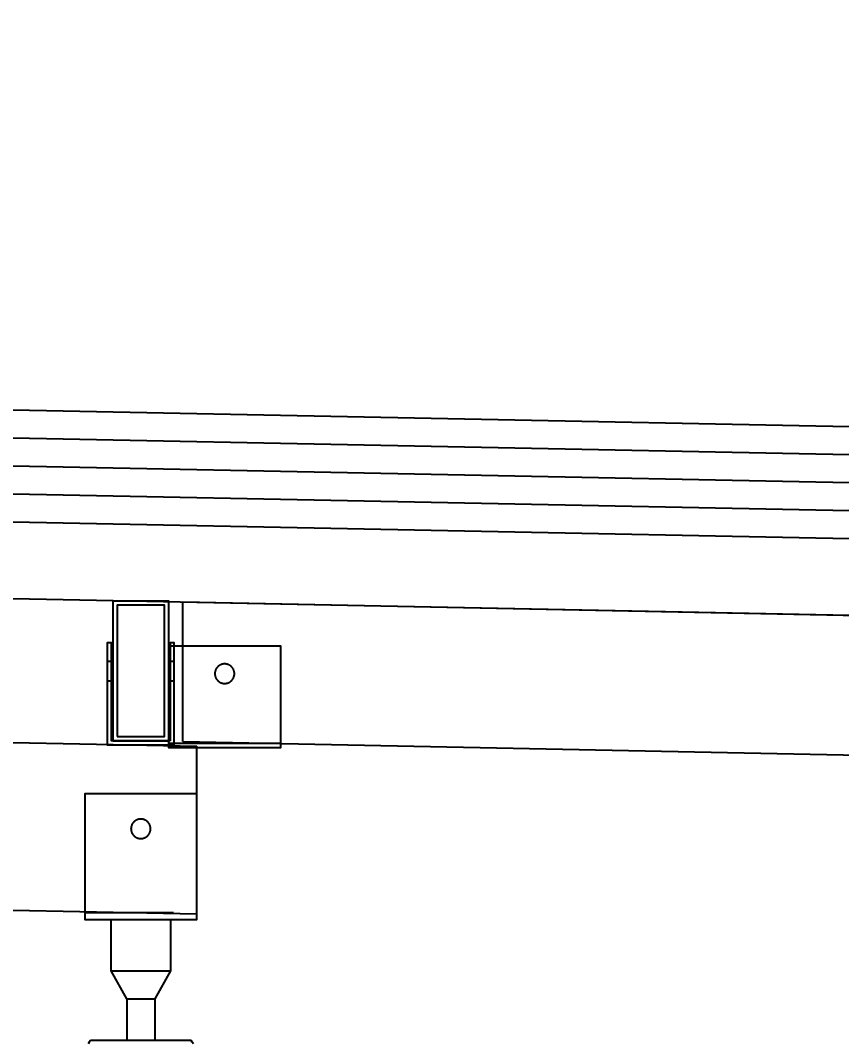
# Model space of a CAD drawing. Header units: centimetres. Extents: x 77182 to 116086, y 20619 to 33555.
# Drawn here: x 87292.1 to 87350.8, y 22726 to 22799.1 of the extents above; entities that cross this region are included whole.
import ezdxf
from ezdxf import colors
from ezdxf.entities.mleader import LeaderData, LeaderLine
from ezdxf.math import Vec2, Vec3

# ---------------------------------------------------------------- set-up
doc = ezdxf.new("R2010")
doc.units = ezdxf.units.CM
doc.header["$LTSCALE"] = 100
doc.linetypes.add('HIDDEN', pattern=[9.525, 6.35, -3.175])
for name, color, linetype in [('A-ANNO-DIMS', 187, 'Continuous'), ('A-ELEV-01', 255, 'Continuous'), ('A-ELEV-02', 253, 'Continuous'), ('A-WALL-INSL', 249, 'Continuous'), ('A-WALL-SNWPNL', 200, 'Continuous'), ('S-STEL', 3, 'Continuous')]:
    doc.layers.add(name, color=color, linetype=linetype)
doc.styles.add('Fields_100', font='act_simplex.shx', dxfattribs={"width": 0.8, "height": 20})
doc.linetypes.add('BATTING', pattern='A,0.00254,-2.54,[134,ltypeshp.shx,S=2.54,R=0,X=-2.54,Y=0],-5.08,[134,ltypeshp.shx,S=2.54,R=180,X=2.54,Y=0],-2.54', length=10.16254)

# ---------------------------------------------------------------- blocks, each defined once
blk = doc.blocks.new('_Dot')
at = {"color": 0, "linetype": 'ByBlock', "lineweight": -2}
blk.add_line((-0.5, 0), (-1, 0), dxfattribs=at)
at = {"color": 0, "linetype": 'ByBlock', "const_width": 0.5}
blk.add_lwpolyline([(-0.25, 0, 1), (0.25, 0, 1)], format="xyb", close=True, dxfattribs=at)

msp = doc.modelspace()

# ---------------------------------------------------------------- linework, layer by layer
at = {"layer": 'A-ELEV-01'}
for points in [[(84609.043, 22811.41), (87384.043, 22755.909)], [(84767.877, 22797.93), (87304.718, 22747.193)], [(84767.877, 22785.928), (87304.718, 22735.191)], [(87303.71, 22747.514), (87303.71, 22757.516)], [(87303.71, 22757.516), (87384.043, 22755.909)], [(87303.71, 22747.514), (87384.043, 22745.907)], [(87304.718, 22735.191), (87304.718, 22747.193)]]:
    msp.add_lwpolyline(points, dxfattribs=at)
at = {"layer": 'A-ELEV-02'}
for points in [[(87302.81, 22747.576), (87298.61, 22747.576), (87298.61, 22754.576), (87298.31, 22754.576), (87298.31, 22747.276), (87303.11, 22747.276), (87303.11, 22754.576), (87302.81, 22754.576)], [(87302.71, 22754.376), (87310.71, 22754.376), (87310.71, 22747.076), (87302.71, 22747.076)], [(87307.41, 22752.376), (87307.41, 22752.391), (87307.409, 22752.407), (87307.408, 22752.423), (87307.407, 22752.439), (87307.406, 22752.455), (87307.404, 22752.471), (87307.401, 22752.487), (87307.398, 22752.503), (87307.395, 22752.519), (87307.391, 22752.536), (87307.387, 22752.552), (87307.383, 22752.568), (87307.378, 22752.585), (87307.373, 22752.601), (87307.367, 22752.617), (87307.361, 22752.633), (87307.354, 22752.649), (87307.347, 22752.665), (87307.34, 22752.681), (87307.332, 22752.697), (87307.323, 22752.713), (87307.315, 22752.728), (87307.306, 22752.744), (87307.296, 22752.759), (87307.286, 22752.774), (87307.275, 22752.788), (87307.265, 22752.803), (87307.253, 22752.817), (87307.242, 22752.831), (87307.23, 22752.844), (87307.218, 22752.858), (87307.205, 22752.871), (87307.192, 22752.883), (87307.179, 22752.896), (87307.165, 22752.908), (87307.151, 22752.919), (87307.137, 22752.93), (87307.123, 22752.941), (87307.108, 22752.952), (87307.093, 22752.962), (87307.078, 22752.971), (87307.063, 22752.98), (87307.047, 22752.989), (87307.032, 22752.997), (87307.016, 22753.005), (87307, 22753.013), (87306.984, 22753.02), (87306.968, 22753.026), (87306.951, 22753.033), (87306.935, 22753.038), (87306.919, 22753.044), (87306.903, 22753.049), (87306.886, 22753.053), (87306.87, 22753.057), (87306.854, 22753.061), (87306.837, 22753.064), (87306.821, 22753.067), (87306.805, 22753.069), (87306.789, 22753.071), (87306.773, 22753.073), (87306.757, 22753.074), (87306.741, 22753.075), (87306.726, 22753.075), (87306.71, 22753.076), (87306.694, 22753.075), (87306.679, 22753.075), (87306.663, 22753.074), (87306.647, 22753.073), (87306.631, 22753.071), (87306.615, 22753.069), (87306.599, 22753.067), (87306.583, 22753.064), (87306.566, 22753.061), (87306.55, 22753.057), (87306.534, 22753.053), (87306.517, 22753.049), (87306.501, 22753.044), (87306.485, 22753.038), (87306.469, 22753.033), (87306.452, 22753.026), (87306.436, 22753.02), (87306.42, 22753.013), (87306.404, 22753.005), (87306.388, 22752.997), (87306.373, 22752.989), (87306.357, 22752.98), (87306.342, 22752.971), (87306.327, 22752.962), (87306.312, 22752.952), (87306.297, 22752.941), (87306.283, 22752.93), (87306.269, 22752.919), (87306.255, 22752.908), (87306.241, 22752.896), (87306.228, 22752.883), (87306.215, 22752.871), (87306.202, 22752.858), (87306.19, 22752.844), (87306.178, 22752.831), (87306.167, 22752.817), (87306.155, 22752.803), (87306.145, 22752.788), (87306.134, 22752.774), (87306.124, 22752.759), (87306.115, 22752.744), (87306.105, 22752.728), (87306.097, 22752.713), (87306.088, 22752.697), (87306.08, 22752.681), (87306.073, 22752.665), (87306.066, 22752.649), (87306.059, 22752.633), (87306.053, 22752.617), (87306.047, 22752.601), (87306.042, 22752.585), (87306.037, 22752.568), (87306.033, 22752.552), (87306.029, 22752.536), (87306.025, 22752.519), (87306.022, 22752.503), (87306.019, 22752.487), (87306.016, 22752.471), (87306.014, 22752.455), (87306.013, 22752.439), (87306.012, 22752.423), (87306.011, 22752.407), (87306.01, 22752.391), (87306.01, 22752.376), (87306.01, 22752.36), (87306.011, 22752.344), (87306.012, 22752.329), (87306.013, 22752.313), (87306.014, 22752.297), (87306.016, 22752.281), (87306.019, 22752.264), (87306.022, 22752.248), (87306.025, 22752.232), (87306.029, 22752.216), (87306.033, 22752.199), (87306.037, 22752.183), (87306.042, 22752.167), (87306.047, 22752.15), (87306.053, 22752.134), (87306.059, 22752.118), (87306.066, 22752.102), (87306.073, 22752.086), (87306.08, 22752.07), (87306.088, 22752.054), (87306.097, 22752.038), (87306.105, 22752.023), (87306.115, 22752.008), (87306.124, 22751.993), (87306.134, 22751.978), (87306.145, 22751.963), (87306.155, 22751.949), (87306.167, 22751.934), (87306.178, 22751.921), (87306.19, 22751.907), (87306.202, 22751.894), (87306.215, 22751.881), (87306.228, 22751.868), (87306.241, 22751.856), (87306.255, 22751.844), (87306.269, 22751.832), (87306.283, 22751.821), (87306.297, 22751.81), (87306.312, 22751.8), (87306.327, 22751.79), (87306.342, 22751.78), (87306.357, 22751.771), (87306.373, 22751.762), (87306.388, 22751.754), (87306.404, 22751.746), (87306.42, 22751.738), (87306.436, 22751.731), (87306.452, 22751.725), (87306.469, 22751.719), (87306.485, 22751.713), (87306.501, 22751.708), (87306.517, 22751.703), (87306.534, 22751.698), (87306.55, 22751.694), (87306.566, 22751.691), (87306.583, 22751.687), (87306.599, 22751.685), (87306.615, 22751.682), (87306.631, 22751.68), (87306.647, 22751.678), (87306.663, 22751.677), (87306.679, 22751.676), (87306.694, 22751.676), (87306.71, 22751.676), (87306.726, 22751.676), (87306.741, 22751.676), (87306.757, 22751.677), (87306.773, 22751.678), (87306.789, 22751.68), (87306.805, 22751.682), (87306.821, 22751.685), (87306.837, 22751.687), (87306.854, 22751.691), (87306.87, 22751.694), (87306.886, 22751.698), (87306.903, 22751.703), (87306.919, 22751.708), (87306.935, 22751.713), (87306.951, 22751.719), (87306.968, 22751.725), (87306.984, 22751.731), (87307, 22751.738), (87307.016, 22751.746), (87307.032, 22751.754), (87307.047, 22751.762), (87307.063, 22751.771), (87307.078, 22751.78), (87307.093, 22751.79), (87307.108, 22751.8), (87307.123, 22751.81), (87307.137, 22751.821), (87307.151, 22751.832), (87307.165, 22751.844), (87307.179, 22751.856), (87307.192, 22751.868), (87307.205, 22751.881), (87307.218, 22751.894), (87307.23, 22751.907), (87307.242, 22751.921), (87307.253, 22751.934), (87307.265, 22751.949), (87307.275, 22751.963), (87307.286, 22751.978), (87307.296, 22751.993), (87307.306, 22752.008), (87307.315, 22752.023), (87307.323, 22752.038), (87307.332, 22752.054), (87307.34, 22752.07), (87307.347, 22752.086), (87307.354, 22752.102), (87307.361, 22752.118), (87307.367, 22752.134), (87307.373, 22752.15), (87307.378, 22752.167), (87307.383, 22752.183), (87307.387, 22752.199), (87307.391, 22752.216), (87307.395, 22752.232), (87307.398, 22752.248), (87307.401, 22752.264), (87307.404, 22752.281), (87307.406, 22752.297), (87307.407, 22752.313), (87307.408, 22752.329), (87307.409, 22752.344), (87307.41, 22752.36)], [(87304.71, 22743.771), (87296.71, 22743.771), (87296.71, 22734.771), (87304.71, 22734.771)], [(87301.41, 22741.271), (87301.41, 22741.286), (87301.409, 22741.302), (87301.408, 22741.318), (87301.407, 22741.334), (87301.405, 22741.35), (87301.403, 22741.366), (87301.401, 22741.382), (87301.398, 22741.398), (87301.395, 22741.414), (87301.391, 22741.431), (87301.387, 22741.447), (87301.383, 22741.463), (87301.378, 22741.48), (87301.373, 22741.496), (87301.367, 22741.512), (87301.361, 22741.528), (87301.354, 22741.544), (87301.347, 22741.56), (87301.34, 22741.576), (87301.332, 22741.592), (87301.323, 22741.608), (87301.315, 22741.623), (87301.305, 22741.639), (87301.296, 22741.654), (87301.286, 22741.669), (87301.275, 22741.683), (87301.265, 22741.698), (87301.253, 22741.712), (87301.242, 22741.726), (87301.23, 22741.739), (87301.217, 22741.753), (87301.205, 22741.766), (87301.192, 22741.778), (87301.179, 22741.791), (87301.165, 22741.803), (87301.151, 22741.814), (87301.137, 22741.825), (87301.122, 22741.836), (87301.108, 22741.847), (87301.093, 22741.857), (87301.078, 22741.866), (87301.063, 22741.875), (87301.047, 22741.884), (87301.031, 22741.892), (87301.016, 22741.9), (87301, 22741.908), (87300.984, 22741.915), (87300.968, 22741.921), (87300.951, 22741.928), (87300.935, 22741.933), (87300.919, 22741.939), (87300.902, 22741.944), (87300.886, 22741.948), (87300.87, 22741.952), (87300.854, 22741.956), (87300.837, 22741.959), (87300.821, 22741.962), (87300.805, 22741.964), (87300.789, 22741.966), (87300.773, 22741.968), (87300.757, 22741.969), (87300.741, 22741.97), (87300.725, 22741.97), (87300.71, 22741.971), (87300.694, 22741.97), (87300.679, 22741.97), (87300.663, 22741.969), (87300.647, 22741.968), (87300.631, 22741.966), (87300.615, 22741.964), (87300.599, 22741.962), (87300.582, 22741.959), (87300.566, 22741.956), (87300.55, 22741.952), (87300.534, 22741.948), (87300.517, 22741.944), (87300.501, 22741.939), (87300.485, 22741.933), (87300.468, 22741.928), (87300.452, 22741.921), (87300.436, 22741.915), (87300.42, 22741.908), (87300.404, 22741.9), (87300.388, 22741.892), (87300.373, 22741.884), (87300.357, 22741.875), (87300.342, 22741.866), (87300.327, 22741.857), (87300.312, 22741.847), (87300.297, 22741.836), (87300.283, 22741.825), (87300.269, 22741.814), (87300.255, 22741.803), (87300.241, 22741.791), (87300.228, 22741.778), (87300.215, 22741.766), (87300.202, 22741.753), (87300.19, 22741.739), (87300.178, 22741.726), (87300.166, 22741.712), (87300.155, 22741.698), (87300.144, 22741.683), (87300.134, 22741.669), (87300.124, 22741.654), (87300.114, 22741.639), (87300.105, 22741.623), (87300.096, 22741.608), (87300.088, 22741.592), (87300.08, 22741.576), (87300.073, 22741.56), (87300.066, 22741.544), (87300.059, 22741.528), (87300.053, 22741.512), (87300.047, 22741.496), (87300.042, 22741.48), (87300.037, 22741.463), (87300.032, 22741.447), (87300.028, 22741.431), (87300.025, 22741.414), (87300.022, 22741.398), (87300.019, 22741.382), (87300.016, 22741.366), (87300.014, 22741.35), (87300.013, 22741.334), (87300.011, 22741.318), (87300.011, 22741.302), (87300.01, 22741.286), (87300.01, 22741.271), (87300.01, 22741.255), (87300.011, 22741.239), (87300.011, 22741.224), (87300.013, 22741.208), (87300.014, 22741.192), (87300.016, 22741.176), (87300.019, 22741.159), (87300.022, 22741.143), (87300.025, 22741.127), (87300.028, 22741.111), (87300.032, 22741.094), (87300.037, 22741.078), (87300.042, 22741.062), (87300.047, 22741.045), (87300.053, 22741.029), (87300.059, 22741.013), (87300.066, 22740.997), (87300.073, 22740.981), (87300.08, 22740.965), (87300.088, 22740.949), (87300.096, 22740.933), (87300.105, 22740.918), (87300.114, 22740.903), (87300.124, 22740.888), (87300.134, 22740.873), (87300.144, 22740.858), (87300.155, 22740.844), (87300.166, 22740.829), (87300.178, 22740.816), (87300.19, 22740.802), (87300.202, 22740.789), (87300.215, 22740.776), (87300.228, 22740.763), (87300.241, 22740.751), (87300.255, 22740.739), (87300.269, 22740.727), (87300.283, 22740.716), (87300.297, 22740.705), (87300.312, 22740.695), (87300.327, 22740.685), (87300.342, 22740.675), (87300.357, 22740.666), (87300.373, 22740.657), (87300.388, 22740.649), (87300.404, 22740.641), (87300.42, 22740.633), (87300.436, 22740.626), (87300.452, 22740.62), (87300.468, 22740.614), (87300.485, 22740.608), (87300.501, 22740.603), (87300.517, 22740.598), (87300.534, 22740.593), (87300.55, 22740.589), (87300.566, 22740.586), (87300.582, 22740.582), (87300.599, 22740.58), (87300.615, 22740.577), (87300.631, 22740.575), (87300.647, 22740.573), (87300.663, 22740.572), (87300.679, 22740.571), (87300.694, 22740.571), (87300.71, 22740.571), (87300.725, 22740.571), (87300.741, 22740.571), (87300.757, 22740.572), (87300.773, 22740.573), (87300.789, 22740.575), (87300.805, 22740.577), (87300.821, 22740.58), (87300.837, 22740.582), (87300.854, 22740.586), (87300.87, 22740.589), (87300.886, 22740.593), (87300.902, 22740.598), (87300.919, 22740.603), (87300.935, 22740.608), (87300.951, 22740.614), (87300.968, 22740.62), (87300.984, 22740.626), (87301, 22740.633), (87301.016, 22740.641), (87301.031, 22740.649), (87301.047, 22740.657), (87301.063, 22740.666), (87301.078, 22740.675), (87301.093, 22740.685), (87301.108, 22740.695), (87301.122, 22740.705), (87301.137, 22740.716), (87301.151, 22740.727), (87301.165, 22740.739), (87301.179, 22740.751), (87301.192, 22740.763), (87301.205, 22740.776), (87301.217, 22740.789), (87301.23, 22740.802), (87301.242, 22740.816), (87301.253, 22740.829), (87301.265, 22740.844), (87301.275, 22740.858), (87301.286, 22740.873), (87301.296, 22740.888), (87301.305, 22740.903), (87301.315, 22740.918), (87301.323, 22740.933), (87301.332, 22740.949), (87301.34, 22740.965), (87301.347, 22740.981), (87301.354, 22740.997), (87301.361, 22741.013), (87301.367, 22741.029), (87301.373, 22741.045), (87301.378, 22741.062), (87301.383, 22741.078), (87301.387, 22741.094), (87301.391, 22741.111), (87301.395, 22741.127), (87301.398, 22741.143), (87301.401, 22741.159), (87301.403, 22741.176), (87301.405, 22741.192), (87301.407, 22741.208), (87301.408, 22741.224), (87301.409, 22741.239), (87301.41, 22741.255)]]:
    msp.add_lwpolyline(points, close=True, dxfattribs=at)
for points in [[(87298.31, 22753.276), (87298.61, 22753.276)], [(87302.81, 22753.276), (87303.11, 22753.276)], [(87298.31, 22751.876), (87298.61, 22751.876)], [(87302.81, 22751.876), (87303.11, 22751.876)], [(87298.59, 22731.108), (87298.59, 22734.771)], [(87302.83, 22734.771), (87302.83, 22731.108)], [(87299.71, 22729.108), (87298.59, 22731.108)], [(87298.59, 22731.108), (87302.83, 22731.108)], [(87302.83, 22731.108), (87301.71, 22729.108)], [(87299.71, 22729.108), (87299.71, 22726.11)], [(87299.71, 22729.108), (87301.71, 22729.108)], [(87301.71, 22729.108), (87301.71, 22726.108)], [(87297.11, 22726.109), (87297.023, 22725.989), (87296.939, 22725.864)], [(87304.31, 22726.109), (87297.11, 22726.109)], [(87301.71, 22726.108), (87299.71, 22726.11)], [(87304.481, 22725.864), (87304.397, 22725.989), (87304.31, 22726.109)]]:
    msp.add_lwpolyline(points, dxfattribs=at)
at = {"layer": 'A-ELEV-02', "linetype": 'HIDDEN', "ltscale": 0.1}
msp.add_lwpolyline([(87310.71, 22747.376), (87302.71, 22747.376)], dxfattribs=at)
at = {"layer": 'A-ELEV-02', "linetype": 'HIDDEN', "ltscale": 0.01}
msp.add_lwpolyline([(87296.71, 22735.271), (87304.71, 22735.271)], dxfattribs=at)
at = {"layer": 'A-WALL-INSL'}
for points in [[(84609.203, 22824.909), (87384.043, 22769.412)], [(84609.123, 22820.91), (87384.043, 22765.411)]]:
    msp.add_lwpolyline(points, dxfattribs=at)
at = {"layer": 'A-WALL-INSL', "linetype": 'BATTING', "ltscale": 0.002}
for points in [[(84609.163, 22822.909), (87384.083, 22767.41)], [(84609.083, 22818.91), (87384.083, 22763.41)]]:
    msp.add_lwpolyline(points, dxfattribs=at)
at = {"layer": 'A-WALL-SNWPNL', "ltscale": 100}
msp.add_lwpolyline([(84609.043, 22816.911), (87384.043, 22761.41)], dxfattribs=at)
at = {"layer": 'S-STEL'}
for points in [[(87298.71, 22747.576), (87302.71, 22747.576), (87302.71, 22757.576), (87298.71, 22757.576)], [(87299.01, 22747.876), (87302.41, 22747.876), (87302.41, 22757.276), (87299.01, 22757.276)]]:
    msp.add_lwpolyline(points, close=True, dxfattribs=at)

# ---------------------------------------------------------------- leaders
at = {"layer": 'A-ANNO-DIMS'}
ml = msp.add_multileader_mtext('Standard', dxfattribs=at)
ml.set_content('SİFONİK YAĞMUR SÜZGECİ', color=50, style='Fields_100')
ml.set_leader_properties(color=256)
ml.set_arrow_properties(name='DOT')
ml.build(insert=Vec2(0, 0))
ml.multileader.update_dxf_attribs({"dogleg_length": 10, "arrow_head_size": 6})
ctx = ml.context
ctx.base_point, ctx.char_height, ctx.arrow_head_size, ctx.landing_gap_size, ctx.plane_origin = Vec3(87037.99, 22942.894), 20, 6, 10, Vec3(113840.983, 22898.156)
ctx.text_align_type = 2
notes = []
notes.append((ctx, [(0, (1, 1, 0), (87386.352, 22942.894), (-1, 0), 10, [(0, [(87386.352, 22766.158)], 0, [])])]))
ctx.mtext.insert, ctx.mtext.alignment, ctx.mtext.flow_direction = Vec3(87366.352, 22952.894), 3, 5
for ctx, leaders in notes:
    for number, flags, end, landing, length, lines in leaders:
        leader = LeaderData()
        leader.index, (leader.has_last_leader_line, leader.has_dogleg_vector, leader.attachment_direction) = number, flags
        leader.last_leader_point, leader.dogleg_vector, leader.dogleg_length = Vec3(end), Vec3(landing), length
        for number, points, colour, breaks in lines:
            line = LeaderLine()
            line.index, line.vertices, line.color, line.breaks = number, Vec3.list(points), colors.encode_raw_color(colour), breaks
            leader.lines.append(line)
        ctx.leaders.append(leader)

doc.saveas('drawing.dxf')
